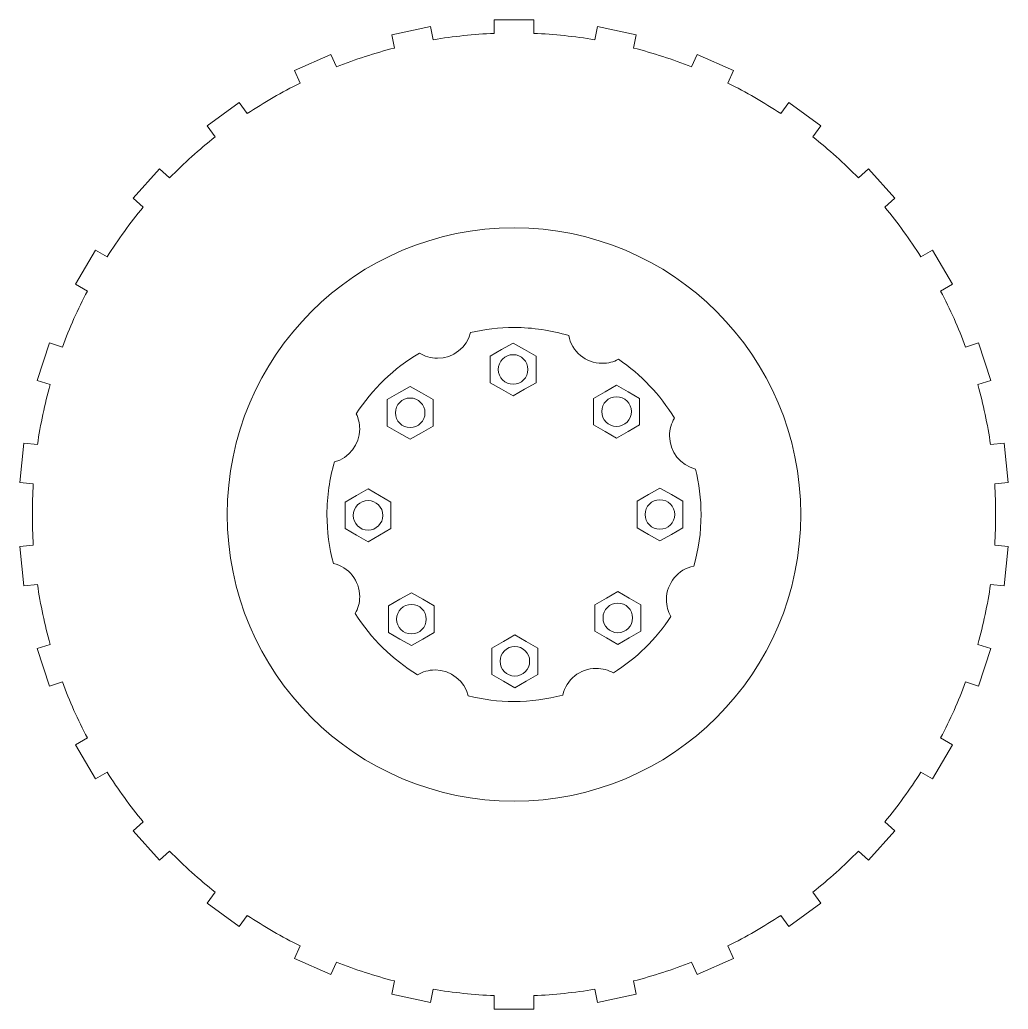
# Model space of a CAD drawing. Header units: centimetres. Extents: x -259 to 261, y 17 to 228.
# Drawn here: x -157.55 to -148.79, y 75.91 to 84.68 of the extents above; entities that cross this region are included whole.
import ezdxf

# ---------------------------------------------------------------- set-up
doc = ezdxf.new("R2010")
doc.units = ezdxf.units.CM
doc.header["$MEASUREMENT"] = 0
doc.layers.add('layer 1', color=7, linetype='Continuous')

msp = doc.modelspace()

# ---------------------------------------------------------------- linework, layer by layer
at = {"layer": 'layer 1', "color": 250, "lineweight": 9}
for points, knots in [([(-150.73626, 83.94747), (-150.73626, 83.94747), (-150.45229, 83.74115), (-150.45229, 83.74115), (-150.45229, 83.74115), (-150.45229, 83.74115), (-150.52318, 83.64358), (-150.52318, 83.64358), (-150.52318, 83.64358), (-150.38111, 83.53116), (-150.24634, 83.40982), (-150.11969, 83.28027), (-150.11969, 83.28027), (-150.11969, 83.28027), (-150.03007, 83.36098), (-150.03007, 83.36098), (-150.03007, 83.36098), (-150.03007, 83.36098), (-149.7952, 83.10013), (-149.7952, 83.10013), (-149.7952, 83.10013), (-149.7952, 83.10013), (-149.88482, 83.01943), (-149.88482, 83.01943), (-149.88482, 83.01943), (-149.76924, 82.87993), (-149.66264, 82.73322), (-149.5657, 82.58018), (-149.5657, 82.58018), (-149.5657, 82.58018), (-149.46124, 82.64048), (-149.46124, 82.64048), (-149.46124, 82.64048), (-149.46124, 82.64048), (-149.28574, 82.3365), (-149.28574, 82.3365), (-149.28574, 82.3365), (-149.28574, 82.3365), (-149.3902, 82.2762), (-149.3902, 82.2762), (-149.3902, 82.2762), (-149.30613, 82.11573), (-149.23237, 81.95005), (-149.16936, 81.78019), (-149.16936, 81.78019), (-149.16936, 81.78019), (-149.05465, 81.81747), (-149.05465, 81.81747), (-149.05465, 81.81747), (-149.05465, 81.81747), (-148.94619, 81.48365), (-148.94619, 81.48365), (-148.94619, 81.48365), (-148.94619, 81.48365), (-149.06089, 81.44638), (-149.06089, 81.44638), (-149.06089, 81.44638), (-149.01204, 81.27192), (-148.97433, 81.09454), (-148.94801, 80.91529), (-148.94801, 80.91529), (-148.94801, 80.91529), (-148.82806, 80.92791), (-148.82806, 80.92791), (-148.82806, 80.92791), (-148.82806, 80.92791), (-148.79137, 80.57883), (-148.79137, 80.57883), (-148.79137, 80.57883), (-148.79137, 80.57883), (-148.91131, 80.5662), (-148.91131, 80.5662), (-148.91131, 80.5662), (-148.8998, 80.3854), (-148.8998, 80.20406), (-148.91131, 80.02327), (-148.91131, 80.02327), (-148.91131, 80.02327), (-148.79137, 80.01066), (-148.79137, 80.01066), (-148.79137, 80.01066), (-148.79137, 80.01066), (-148.82806, 79.66159), (-148.82806, 79.66159), (-148.82806, 79.66159), (-148.82806, 79.66159), (-148.94801, 79.67419), (-148.94801, 79.67419), (-148.94801, 79.67419), (-148.97433, 79.49495), (-149.01204, 79.31757), (-149.06089, 79.14312), (-149.06089, 79.14312), (-149.06089, 79.14312), (-148.94619, 79.10584), (-148.94619, 79.10584), (-148.94619, 79.10584), (-148.94619, 79.10584), (-149.05465, 78.77202), (-149.05465, 78.77202), (-149.05465, 78.77202), (-149.05465, 78.77202), (-149.16936, 78.80929), (-149.16936, 78.80929), (-149.16936, 78.80929), (-149.23237, 78.63945), (-149.30613, 78.47377), (-149.3902, 78.31328), (-149.3902, 78.31328), (-149.3902, 78.31328), (-149.28574, 78.25298), (-149.28574, 78.25298), (-149.28574, 78.25298), (-149.28574, 78.25298), (-149.46124, 77.94901), (-149.46124, 77.94901), (-149.46124, 77.94901), (-149.46124, 77.94901), (-149.5657, 78.00931), (-149.5657, 78.00931), (-149.5657, 78.00931), (-149.66264, 77.85627), (-149.76924, 77.70956), (-149.88482, 77.57007), (-149.88482, 77.57007), (-149.88482, 77.57007), (-149.7952, 77.48936), (-149.7952, 77.48936), (-149.7952, 77.48936), (-149.7952, 77.48936), (-150.03007, 77.22852), (-150.03007, 77.22852), (-150.03007, 77.22852), (-150.03007, 77.22852), (-150.11969, 77.30921), (-150.11969, 77.30921), (-150.11969, 77.30921), (-150.24634, 77.17968), (-150.38111, 77.05833), (-150.52318, 76.94592), (-150.52318, 76.94592), (-150.52318, 76.94592), (-150.45229, 76.84834), (-150.45229, 76.84834), (-150.45229, 76.84834), (-150.45229, 76.84834), (-150.73626, 76.64203), (-150.73626, 76.64203), (-150.73626, 76.64203), (-150.73626, 76.64203), (-150.80715, 76.7396), (-150.80715, 76.7396), (-150.80715, 76.7396), (-150.95796, 76.63923), (-151.11502, 76.54855), (-151.27735, 76.46812), (-151.27735, 76.46812), (-151.27735, 76.46812), (-151.2283, 76.35795), (-151.2283, 76.35795), (-151.2283, 76.35795), (-151.2283, 76.35795), (-151.54895, 76.21518), (-151.54895, 76.21518), (-151.54895, 76.21518), (-151.54895, 76.21518), (-151.59801, 76.32536), (-151.59801, 76.32536), (-151.59801, 76.32536), (-151.76639, 76.25854), (-151.93886, 76.2025), (-152.11437, 76.15758), (-152.11437, 76.15758), (-152.11437, 76.15758), (-152.0893, 76.03961), (-152.0893, 76.03961), (-152.0893, 76.03961), (-152.0893, 76.03961), (-152.43263, 75.96664), (-152.43263, 75.96664), (-152.43263, 75.96664), (-152.43263, 75.96664), (-152.45771, 76.08461), (-152.45771, 76.08461), (-152.45771, 76.08461), (-152.63631, 76.05426), (-152.81667, 76.0353), (-152.99768, 76.02785), (-152.99768, 76.02785), (-152.99768, 76.02785), (-152.99768, 75.90725), (-152.99768, 75.90725), (-152.99768, 75.90725), (-152.99768, 75.90725), (-153.34868, 75.90725), (-153.34868, 75.90725), (-153.34868, 75.90725), (-153.34868, 75.90725), (-153.34868, 76.02785), (-153.34868, 76.02785), (-153.34868, 76.02785), (-153.52969, 76.0353), (-153.71004, 76.05426), (-153.88864, 76.08461), (-153.88864, 76.08461), (-153.88864, 76.08461), (-153.91373, 75.96664), (-153.91373, 75.96664), (-153.91373, 75.96664), (-153.91373, 75.96664), (-154.25705, 76.03961), (-154.25705, 76.03961), (-154.25705, 76.03961), (-154.25705, 76.03961), (-154.23198, 76.15758), (-154.23198, 76.15758), (-154.23198, 76.15758), (-154.40749, 76.2025), (-154.57996, 76.25854), (-154.74835, 76.32536), (-154.74835, 76.32536), (-154.74835, 76.32536), (-154.79741, 76.21518), (-154.79741, 76.21518), (-154.79741, 76.21518), (-154.79741, 76.21518), (-155.11806, 76.35795), (-155.11806, 76.35795), (-155.11806, 76.35795), (-155.11806, 76.35795), (-155.06901, 76.46812), (-155.06901, 76.46812), (-155.06901, 76.46812), (-155.23134, 76.54855), (-155.3884, 76.63923), (-155.53921, 76.7396), (-155.53921, 76.7396), (-155.53921, 76.7396), (-155.6101, 76.64203), (-155.6101, 76.64203), (-155.6101, 76.64203), (-155.6101, 76.64203), (-155.89407, 76.84834), (-155.89407, 76.84834), (-155.89407, 76.84834), (-155.89407, 76.84834), (-155.82318, 76.94592), (-155.82318, 76.94592), (-155.82318, 76.94592), (-155.96524, 77.05833), (-156.10001, 77.17968), (-156.22667, 77.30921), (-156.22667, 77.30921), (-156.22667, 77.30921), (-156.31629, 77.22852), (-156.31629, 77.22852), (-156.31629, 77.22852), (-156.31629, 77.22852), (-156.55115, 77.48936), (-156.55115, 77.48936), (-156.55115, 77.48936), (-156.55115, 77.48936), (-156.46153, 77.57007), (-156.46153, 77.57007), (-156.46153, 77.57007), (-156.57712, 77.70956), (-156.68371, 77.85627), (-156.78066, 78.00931), (-156.78066, 78.00931), (-156.78066, 78.00931), (-156.88512, 77.94901), (-156.88512, 77.94901), (-156.88512, 77.94901), (-156.88512, 77.94901), (-157.06062, 78.25298), (-157.06062, 78.25298), (-157.06062, 78.25298), (-157.06062, 78.25298), (-156.95616, 78.31328), (-156.95616, 78.31328), (-156.95616, 78.31328), (-157.04022, 78.47377), (-157.11398, 78.63945), (-157.177, 78.80929), (-157.177, 78.80929), (-157.177, 78.80929), (-157.2917, 78.77202), (-157.2917, 78.77202), (-157.2917, 78.77202), (-157.2917, 78.77202), (-157.40016, 79.10584), (-157.40016, 79.10584), (-157.40016, 79.10584), (-157.40016, 79.10584), (-157.28547, 79.14312), (-157.28547, 79.14312), (-157.28547, 79.14312), (-157.33432, 79.31757), (-157.37202, 79.49495), (-157.39835, 79.67419), (-157.39835, 79.67419), (-157.39835, 79.67419), (-157.5183, 79.66159), (-157.5183, 79.66159), (-157.5183, 79.66159), (-157.5183, 79.66159), (-157.55499, 80.01066), (-157.55499, 80.01066), (-157.55499, 80.01066), (-157.55499, 80.01066), (-157.43504, 80.02327), (-157.43504, 80.02327), (-157.43504, 80.02327), (-157.44655, 80.20407), (-157.44655, 80.38542), (-157.43504, 80.56622), (-157.43504, 80.56622), (-157.43504, 80.56622), (-157.55499, 80.57883), (-157.55499, 80.57883), (-157.55499, 80.57883), (-157.55499, 80.57883), (-157.5183, 80.92791), (-157.5183, 80.92791), (-157.5183, 80.92791), (-157.5183, 80.92791), (-157.39835, 80.91529), (-157.39835, 80.91529), (-157.39835, 80.91529), (-157.37202, 81.09454), (-157.33432, 81.27192), (-157.28547, 81.44638), (-157.28547, 81.44638), (-157.28547, 81.44638), (-157.40016, 81.48365), (-157.40016, 81.48365), (-157.40016, 81.48365), (-157.40016, 81.48365), (-157.2917, 81.81747), (-157.2917, 81.81747), (-157.2917, 81.81747), (-157.2917, 81.81747), (-157.177, 81.78019), (-157.177, 81.78019), (-157.177, 81.78019), (-157.11398, 81.95005), (-157.04022, 82.11573), (-156.95616, 82.2762), (-156.95616, 82.2762), (-156.95616, 82.2762), (-157.06062, 82.3365), (-157.06062, 82.3365), (-157.06062, 82.3365), (-157.06062, 82.3365), (-156.88512, 82.64048), (-156.88512, 82.64048), (-156.88512, 82.64048), (-156.88512, 82.64048), (-156.78066, 82.58018), (-156.78066, 82.58018), (-156.78066, 82.58018), (-156.68371, 82.73322), (-156.57712, 82.87993), (-156.46153, 83.01943), (-156.46153, 83.01943), (-156.46153, 83.01943), (-156.55115, 83.10013), (-156.55115, 83.10013), (-156.55115, 83.10013), (-156.55115, 83.10013), (-156.31629, 83.36098), (-156.31629, 83.36098), (-156.31629, 83.36098), (-156.31629, 83.36098), (-156.22667, 83.28027), (-156.22667, 83.28027), (-156.22667, 83.28027), (-156.10001, 83.40982), (-155.96524, 83.53116), (-155.82318, 83.64358), (-155.82318, 83.64358), (-155.82318, 83.64358), (-155.89407, 83.74115), (-155.89407, 83.74115), (-155.89407, 83.74115), (-155.89407, 83.74115), (-155.6101, 83.94747), (-155.6101, 83.94747), (-155.6101, 83.94747), (-155.6101, 83.94747), (-155.53921, 83.84989), (-155.53921, 83.84989), (-155.53921, 83.84989), (-155.3884, 83.95026), (-155.23134, 84.04094), (-155.06901, 84.12136), (-155.06901, 84.12136), (-155.06901, 84.12136), (-155.11806, 84.23154), (-155.11806, 84.23154), (-155.11806, 84.23154), (-155.11806, 84.23154), (-154.79741, 84.37431), (-154.79741, 84.37431), (-154.79741, 84.37431), (-154.79741, 84.37431), (-154.74835, 84.26413), (-154.74835, 84.26413), (-154.74835, 84.26413), (-154.57996, 84.33094), (-154.40749, 84.38699), (-154.23198, 84.4319), (-154.23198, 84.4319), (-154.23198, 84.4319), (-154.25705, 84.54988), (-154.25705, 84.54988), (-154.25705, 84.54988), (-154.25705, 84.54988), (-153.91373, 84.62286), (-153.91373, 84.62286), (-153.91373, 84.62286), (-153.91373, 84.62286), (-153.88864, 84.50489), (-153.88864, 84.50489), (-153.88864, 84.50489), (-153.71004, 84.53524), (-153.52969, 84.55419), (-153.34868, 84.56163), (-153.34868, 84.56163), (-153.34868, 84.56163), (-153.34868, 84.68225), (-153.34868, 84.68225), (-153.34868, 84.68225), (-153.34868, 84.68225), (-152.99768, 84.68225), (-152.99768, 84.68225), (-152.99768, 84.68225), (-152.99768, 84.68225), (-152.99768, 84.56163), (-152.99768, 84.56163), (-152.99768, 84.56163), (-152.81667, 84.55419), (-152.63631, 84.53524), (-152.45771, 84.50489), (-152.45771, 84.50489), (-152.45771, 84.50489), (-152.43263, 84.62286), (-152.43263, 84.62286), (-152.43263, 84.62286), (-152.43263, 84.62286), (-152.0893, 84.54988), (-152.0893, 84.54988), (-152.0893, 84.54988), (-152.0893, 84.54988), (-152.11437, 84.4319), (-152.11437, 84.4319), (-152.11437, 84.4319), (-151.93886, 84.38699), (-151.76639, 84.33094), (-151.59801, 84.26413), (-151.59801, 84.26413), (-151.59801, 84.26413), (-151.54895, 84.37431), (-151.54895, 84.37431), (-151.54895, 84.37431), (-151.54895, 84.37431), (-151.2283, 84.23154), (-151.2283, 84.23154), (-151.2283, 84.23154), (-151.2283, 84.23154), (-151.27735, 84.12136), (-151.27735, 84.12136), (-151.27735, 84.12136), (-151.11502, 84.04094), (-150.95796, 83.95026), (-150.80715, 83.84989), (-150.80715, 83.84989), (-150.80715, 83.84989), (-150.73626, 83.94747), (-150.73626, 83.94747)], [0, 0, 0, 0, 0.0082645, 0.0082645, 0.0082645, 0.0082645, 0.0165289, 0.0165289, 0.0165289, 0.0165289, 0.0247934, 0.0247934, 0.0247934, 0.0247934, 0.0330579, 0.0330579, 0.0330579, 0.0330579, 0.0413223, 0.0413223, 0.0413223, 0.0413223, 0.0495868, 0.0495868, 0.0495868, 0.0495868, 0.0578512, 0.0578512, 0.0578512, 0.0578512, 0.0661157, 0.0661157, 0.0661157, 0.0661157, 0.0743802, 0.0743802, 0.0743802, 0.0743802, 0.0826446, 0.0826446, 0.0826446, 0.0826446, 0.0909091, 0.0909091, 0.0909091, 0.0909091, 0.0991736, 0.0991736, 0.0991736, 0.0991736, 0.107438, 0.107438, 0.107438, 0.107438, 0.1157025, 0.1157025, 0.1157025, 0.1157025, 0.1239669, 0.1239669, 0.1239669, 0.1239669, 0.1322314, 0.1322314, 0.1322314, 0.1322314, 0.1404959, 0.1404959, 0.1404959, 0.1404959, 0.1487603, 0.1487603, 0.1487603, 0.1487603, 0.1570248, 0.1570248, 0.1570248, 0.1570248, 0.1652893, 0.1652893, 0.1652893, 0.1652893, 0.1735537, 0.1735537, 0.1735537, 0.1735537, 0.1818182, 0.1818182, 0.1818182, 0.1818182, 0.1900826, 0.1900826, 0.1900826, 0.1900826, 0.1983471, 0.1983471, 0.1983471, 0.1983471, 0.2066116, 0.2066116, 0.2066116, 0.2066116, 0.214876, 0.214876, 0.214876, 0.214876, 0.2231405, 0.2231405, 0.2231405, 0.2231405, 0.231405, 0.231405, 0.231405, 0.231405, 0.2396694, 0.2396694, 0.2396694, 0.2396694, 0.2479339, 0.2479339, 0.2479339, 0.2479339, 0.2561983, 0.2561983, 0.2561983, 0.2561983, 0.2644628, 0.2644628, 0.2644628, 0.2644628, 0.2727273, 0.2727273, 0.2727273, 0.2727273, 0.2809917, 0.2809917, 0.2809917, 0.2809917, 0.2892562, 0.2892562, 0.2892562, 0.2892562, 0.2975207, 0.2975207, 0.2975207, 0.2975207, 0.3057851, 0.3057851, 0.3057851, 0.3057851, 0.3140496, 0.3140496, 0.3140496, 0.3140496, 0.322314, 0.322314, 0.322314, 0.322314, 0.3305785, 0.3305785, 0.3305785, 0.3305785, 0.338843, 0.338843, 0.338843, 0.338843, 0.3471074, 0.3471074, 0.3471074, 0.3471074, 0.3553719, 0.3553719, 0.3553719, 0.3553719, 0.3636364, 0.3636364, 0.3636364, 0.3636364, 0.3719008, 0.3719008, 0.3719008, 0.3719008, 0.3801653, 0.3801653, 0.3801653, 0.3801653, 0.3884298, 0.3884298, 0.3884298, 0.3884298, 0.3966942, 0.3966942, 0.3966942, 0.3966942, 0.4049587, 0.4049587, 0.4049587, 0.4049587, 0.4132231, 0.4132231, 0.4132231, 0.4132231, 0.4214876, 0.4214876, 0.4214876, 0.4214876, 0.4297521, 0.4297521, 0.4297521, 0.4297521, 0.4380165, 0.4380165, 0.4380165, 0.4380165, 0.446281, 0.446281, 0.446281, 0.446281, 0.4545455, 0.4545455, 0.4545455, 0.4545455, 0.4628099, 0.4628099, 0.4628099, 0.4628099, 0.4710744, 0.4710744, 0.4710744, 0.4710744, 0.4793388, 0.4793388, 0.4793388, 0.4793388, 0.4876033, 0.4876033, 0.4876033, 0.4876033, 0.4958678, 0.4958678, 0.4958678, 0.4958678, 0.5041322, 0.5041322, 0.5041322, 0.5041322, 0.5123967, 0.5123967, 0.5123967, 0.5123967, 0.5206612, 0.5206612, 0.5206612, 0.5206612, 0.5289256, 0.5289256, 0.5289256, 0.5289256, 0.5371901, 0.5371901, 0.5371901, 0.5371901, 0.5454545, 0.5454545, 0.5454545, 0.5454545, 0.553719, 0.553719, 0.553719, 0.553719, 0.5619835, 0.5619835, 0.5619835, 0.5619835, 0.5702479, 0.5702479, 0.5702479, 0.5702479, 0.5785124, 0.5785124, 0.5785124, 0.5785124, 0.5867769, 0.5867769, 0.5867769, 0.5867769, 0.5950413, 0.5950413, 0.5950413, 0.5950413, 0.6033058, 0.6033058, 0.6033058, 0.6033058, 0.6115702, 0.6115702, 0.6115702, 0.6115702, 0.6198347, 0.6198347, 0.6198347, 0.6198347, 0.6280992, 0.6280992, 0.6280992, 0.6280992, 0.6363636, 0.6363636, 0.6363636, 0.6363636, 0.6446281, 0.6446281, 0.6446281, 0.6446281, 0.6528926, 0.6528926, 0.6528926, 0.6528926, 0.661157, 0.661157, 0.661157, 0.661157, 0.6694215, 0.6694215, 0.6694215, 0.6694215, 0.677686, 0.677686, 0.677686, 0.677686, 0.6859504, 0.6859504, 0.6859504, 0.6859504, 0.6942149, 0.6942149, 0.6942149, 0.6942149, 0.7024793, 0.7024793, 0.7024793, 0.7024793, 0.7107438, 0.7107438, 0.7107438, 0.7107438, 0.7190083, 0.7190083, 0.7190083, 0.7190083, 0.7272727, 0.7272727, 0.7272727, 0.7272727, 0.7355372, 0.7355372, 0.7355372, 0.7355372, 0.7438017, 0.7438017, 0.7438017, 0.7438017, 0.7520661, 0.7520661, 0.7520661, 0.7520661, 0.7603306, 0.7603306, 0.7603306, 0.7603306, 0.768595, 0.768595, 0.768595, 0.768595, 0.7768595, 0.7768595, 0.7768595, 0.7768595, 0.785124, 0.785124, 0.785124, 0.785124, 0.7933884, 0.7933884, 0.7933884, 0.7933884, 0.8016529, 0.8016529, 0.8016529, 0.8016529, 0.8099174, 0.8099174, 0.8099174, 0.8099174, 0.8181818, 0.8181818, 0.8181818, 0.8181818, 0.8264463, 0.8264463, 0.8264463, 0.8264463, 0.8347107, 0.8347107, 0.8347107, 0.8347107, 0.8429752, 0.8429752, 0.8429752, 0.8429752, 0.8512397, 0.8512397, 0.8512397, 0.8512397, 0.8595041, 0.8595041, 0.8595041, 0.8595041, 0.8677686, 0.8677686, 0.8677686, 0.8677686, 0.8760331, 0.8760331, 0.8760331, 0.8760331, 0.8842975, 0.8842975, 0.8842975, 0.8842975, 0.892562, 0.892562, 0.892562, 0.892562, 0.9008264, 0.9008264, 0.9008264, 0.9008264, 0.9090909, 0.9090909, 0.9090909, 0.9090909, 0.9173554, 0.9173554, 0.9173554, 0.9173554, 0.9256198, 0.9256198, 0.9256198, 0.9256198, 0.9338843, 0.9338843, 0.9338843, 0.9338843, 0.9421488, 0.9421488, 0.9421488, 0.9421488, 0.9504132, 0.9504132, 0.9504132, 0.9504132, 0.9586777, 0.9586777, 0.9586777, 0.9586777, 0.9669421, 0.9669421, 0.9669421, 0.9669421, 0.9752066, 0.9752066, 0.9752066, 0.9752066, 0.9834711, 0.9834711, 0.9834711, 0.9834711, 1, 1, 1, 1]), ([(-153.17318, 77.75204), (-154.57748, 77.75204), (-155.71589, 78.89045), (-155.71589, 80.29475), (-155.71589, 80.29475), (-155.71589, 81.69905), (-154.57748, 82.83746), (-153.17318, 82.83746), (-153.17318, 82.83746), (-151.76887, 82.83746), (-150.63046, 81.69905), (-150.63046, 80.29475), (-150.63046, 80.29475), (-150.63046, 78.89045), (-151.76887, 77.75204), (-153.17318, 77.75204)], [0, 0, 0, 0, 0.2, 0.2, 0.2, 0.2, 0.4, 0.4, 0.4, 0.4, 0.6, 0.6, 0.6, 0.6, 1, 1, 1, 1]), ([(-153.87344, 78.91597), (-153.73117, 78.91597), (-153.61173, 78.81818), (-153.57869, 78.68616), (-153.57869, 78.68616), (-153.44892, 78.65354), (-153.31306, 78.63621), (-153.17318, 78.63621), (-153.17318, 78.63621), (-153.02347, 78.63621), (-152.87839, 78.65605), (-152.74043, 78.69323), (-152.74043, 78.69323), (-152.70996, 78.82883), (-152.58882, 78.93017), (-152.444, 78.93017), (-152.444, 78.93017), (-152.38861, 78.93017), (-152.33665, 78.91532), (-152.29194, 78.88942), (-152.29194, 78.88942), (-152.08796, 79.01758), (-151.91383, 79.18894), (-151.78244, 79.39064), (-151.78244, 79.39064), (-151.80724, 79.43465), (-151.8214, 79.48548), (-151.8214, 79.53961), (-151.8214, 79.53961), (-151.8214, 79.68658), (-151.71706, 79.80918), (-151.57842, 79.83733), (-151.57842, 79.83733), (-151.53681, 79.98263), (-151.51453, 80.13608), (-151.51453, 80.29476), (-151.51453, 80.29476), (-151.51453, 80.43391), (-151.53167, 80.56908), (-151.56397, 80.69824), (-151.56397, 80.69824), (-151.69616, 80.73118), (-151.79408, 80.85071), (-151.79408, 80.99306), (-151.79408, 80.99306), (-151.79408, 81.05003), (-151.77838, 81.10333), (-151.75113, 81.14887), (-151.75113, 81.14887), (-151.87651, 81.35715), (-152.04638, 81.53567), (-152.24758, 81.6712), (-152.24758, 81.6712), (-152.29009, 81.64856), (-152.33864, 81.63571), (-152.39018, 81.63571), (-152.39018, 81.63571), (-152.53805, 81.63571), (-152.66127, 81.74136), (-152.68843, 81.88131), (-152.68843, 81.88131), (-152.84176, 81.9281), (-153.00453, 81.95328), (-153.17318, 81.95328), (-153.17318, 81.95328), (-153.30548, 81.95328), (-153.43419, 81.93776), (-153.55754, 81.90851), (-153.55754, 81.90851), (-153.59108, 81.77721), (-153.71016, 81.68013), (-153.8519, 81.68013), (-153.8519, 81.68013), (-153.91071, 81.68013), (-153.96562, 81.69684), (-154.01211, 81.72577), (-154.01211, 81.72577), (-154.23854, 81.59275), (-154.43061, 81.40757), (-154.57178, 81.18669), (-154.57178, 81.18669), (-154.55226, 81.14658), (-154.54129, 81.10153), (-154.54129, 81.05391), (-154.54129, 81.05391), (-154.54129, 80.91368), (-154.63632, 80.79561), (-154.76549, 80.76065), (-154.76549, 80.76065), (-154.80866, 80.61283), (-154.83183, 80.45648), (-154.83183, 80.29476), (-154.83183, 80.29476), (-154.83183, 80.14477), (-154.81191, 79.99939), (-154.77458, 79.86121), (-154.77458, 79.86121), (-154.6408, 79.8294), (-154.54129, 79.70915), (-154.54129, 79.56564), (-154.54129, 79.56564), (-154.54129, 79.51141), (-154.55552, 79.46049), (-154.5804, 79.41643), (-154.5804, 79.41643), (-154.44184, 79.19493), (-154.25242, 79.00849), (-154.02851, 78.87347), (-154.02851, 78.87347), (-153.98311, 78.90045), (-153.93009, 78.91597), (-153.87344, 78.91597)], [0, 0, 0, 0, 0.0344828, 0.0344828, 0.0344828, 0.0344828, 0.0689655, 0.0689655, 0.0689655, 0.0689655, 0.1034483, 0.1034483, 0.1034483, 0.1034483, 0.137931, 0.137931, 0.137931, 0.137931, 0.1724138, 0.1724138, 0.1724138, 0.1724138, 0.2068966, 0.2068966, 0.2068966, 0.2068966, 0.2413793, 0.2413793, 0.2413793, 0.2413793, 0.2758621, 0.2758621, 0.2758621, 0.2758621, 0.3103448, 0.3103448, 0.3103448, 0.3103448, 0.3448276, 0.3448276, 0.3448276, 0.3448276, 0.3793103, 0.3793103, 0.3793103, 0.3793103, 0.4137931, 0.4137931, 0.4137931, 0.4137931, 0.4482759, 0.4482759, 0.4482759, 0.4482759, 0.4827586, 0.4827586, 0.4827586, 0.4827586, 0.5172414, 0.5172414, 0.5172414, 0.5172414, 0.5517241, 0.5517241, 0.5517241, 0.5517241, 0.5862069, 0.5862069, 0.5862069, 0.5862069, 0.6206897, 0.6206897, 0.6206897, 0.6206897, 0.6551724, 0.6551724, 0.6551724, 0.6551724, 0.6896552, 0.6896552, 0.6896552, 0.6896552, 0.7241379, 0.7241379, 0.7241379, 0.7241379, 0.7586207, 0.7586207, 0.7586207, 0.7586207, 0.7931034, 0.7931034, 0.7931034, 0.7931034, 0.8275862, 0.8275862, 0.8275862, 0.8275862, 0.862069, 0.862069, 0.862069, 0.862069, 0.8965517, 0.8965517, 0.8965517, 0.8965517, 0.9310345, 0.9310345, 0.9310345, 0.9310345, 1, 1, 1, 1])]:
    msp.add_open_spline(points, degree=3, knots=knots, dxfattribs=at)
at = {"layer": 'layer 1', "color": 2, "lineweight": 9}
for points, knots in [([(-153.38442, 81.58099), (-153.38442, 81.58099), (-153.38442, 81.46366), (-153.38442, 81.46366), (-153.38442, 81.46366), (-153.38442, 81.46366), (-153.28281, 81.40499), (-153.28281, 81.40499), (-153.28281, 81.40499), (-153.28281, 81.40499), (-153.18119, 81.3463), (-153.18119, 81.3463), (-153.18119, 81.3463), (-153.18119, 81.3463), (-153.07956, 81.40499), (-153.07956, 81.40499), (-153.07956, 81.40499), (-153.07956, 81.40499), (-152.97795, 81.46366), (-152.97795, 81.46366), (-152.97795, 81.46366), (-152.97795, 81.46366), (-152.97795, 81.58099), (-152.97795, 81.58099), (-152.97795, 81.58099), (-152.97795, 81.58099), (-152.97795, 81.69832), (-152.97795, 81.69832), (-152.97795, 81.69832), (-152.97795, 81.69832), (-153.07956, 81.757), (-153.07956, 81.757), (-153.07956, 81.757), (-153.07956, 81.757), (-153.18119, 81.81567), (-153.18119, 81.81567), (-153.18119, 81.81567), (-153.18119, 81.81567), (-153.28281, 81.757), (-153.28281, 81.757), (-153.28281, 81.757), (-153.28281, 81.757), (-153.38442, 81.69832), (-153.38442, 81.69832), (-153.38442, 81.69832), (-153.38442, 81.69832), (-153.38442, 81.58099), (-153.38442, 81.58099)], [0, 0, 0, 0, 0.0769231, 0.0769231, 0.0769231, 0.0769231, 0.1538462, 0.1538462, 0.1538462, 0.1538462, 0.2307692, 0.2307692, 0.2307692, 0.2307692, 0.3076923, 0.3076923, 0.3076923, 0.3076923, 0.3846154, 0.3846154, 0.3846154, 0.3846154, 0.4615385, 0.4615385, 0.4615385, 0.4615385, 0.5384615, 0.5384615, 0.5384615, 0.5384615, 0.6153846, 0.6153846, 0.6153846, 0.6153846, 0.6923077, 0.6923077, 0.6923077, 0.6923077, 0.7692308, 0.7692308, 0.7692308, 0.7692308, 0.8461538, 0.8461538, 0.8461538, 0.8461538, 1, 1, 1, 1]), ([(-153.31248, 81.58103), (-153.31248, 81.65346), (-153.25355, 81.71222), (-153.18118, 81.71222), (-153.18118, 81.71222), (-153.1084, 81.71222), (-153.04989, 81.65346), (-153.04989, 81.58103), (-153.04989, 81.58103), (-153.04989, 81.50853), (-153.1084, 81.44976), (-153.18118, 81.44976), (-153.18118, 81.44976), (-153.25355, 81.44976), (-153.31248, 81.50853), (-153.31248, 81.58103)], [0, 0, 0, 0, 0.2, 0.2, 0.2, 0.2, 0.4, 0.4, 0.4, 0.4, 0.6, 0.6, 0.6, 0.6, 1, 1, 1, 1]), ([(-152.46713, 81.20743), (-152.46713, 81.20743), (-152.46713, 81.0901), (-152.46713, 81.0901), (-152.46713, 81.0901), (-152.46713, 81.0901), (-152.36553, 81.03143), (-152.36553, 81.03143), (-152.36553, 81.03143), (-152.36553, 81.03143), (-152.2639, 80.97277), (-152.2639, 80.97277), (-152.2639, 80.97277), (-152.2639, 80.97277), (-152.16228, 81.03143), (-152.16228, 81.03143), (-152.16228, 81.03143), (-152.16228, 81.03143), (-152.06067, 81.0901), (-152.06067, 81.0901), (-152.06067, 81.0901), (-152.06067, 81.0901), (-152.06067, 81.20743), (-152.06067, 81.20743), (-152.06067, 81.20743), (-152.06067, 81.20743), (-152.06067, 81.3248), (-152.06067, 81.3248), (-152.06067, 81.3248), (-152.06067, 81.3248), (-152.16228, 81.38347), (-152.16228, 81.38347), (-152.16228, 81.38347), (-152.16228, 81.38347), (-152.2639, 81.44214), (-152.2639, 81.44214), (-152.2639, 81.44214), (-152.2639, 81.44214), (-152.36553, 81.38347), (-152.36553, 81.38347), (-152.36553, 81.38347), (-152.36553, 81.38347), (-152.46713, 81.3248), (-152.46713, 81.3248), (-152.46713, 81.3248), (-152.46713, 81.3248), (-152.46713, 81.20743), (-152.46713, 81.20743)], [0, 0, 0, 0, 0.0769231, 0.0769231, 0.0769231, 0.0769231, 0.1538462, 0.1538462, 0.1538462, 0.1538462, 0.2307692, 0.2307692, 0.2307692, 0.2307692, 0.3076923, 0.3076923, 0.3076923, 0.3076923, 0.3846154, 0.3846154, 0.3846154, 0.3846154, 0.4615385, 0.4615385, 0.4615385, 0.4615385, 0.5384615, 0.5384615, 0.5384615, 0.5384615, 0.6153846, 0.6153846, 0.6153846, 0.6153846, 0.6923077, 0.6923077, 0.6923077, 0.6923077, 0.7692308, 0.7692308, 0.7692308, 0.7692308, 0.8461538, 0.8461538, 0.8461538, 0.8461538, 1, 1, 1, 1]), ([(-154.0937, 80.9618), (-154.0937, 80.9618), (-153.99208, 81.02047), (-153.99208, 81.02047), (-153.99208, 81.02047), (-153.99208, 81.02047), (-153.89047, 81.07914), (-153.89047, 81.07914), (-153.89047, 81.07914), (-153.89047, 81.07914), (-153.89047, 81.19646), (-153.89047, 81.19646), (-153.89047, 81.19646), (-153.89047, 81.19646), (-153.89047, 81.3138), (-153.89047, 81.3138), (-153.89047, 81.3138), (-153.89047, 81.3138), (-153.99208, 81.37251), (-153.99208, 81.37251), (-153.99208, 81.37251), (-153.99208, 81.37251), (-154.0937, 81.43113), (-154.0937, 81.43113), (-154.0937, 81.43113), (-154.0937, 81.43113), (-154.19533, 81.37251), (-154.19533, 81.37251), (-154.19533, 81.37251), (-154.19533, 81.37251), (-154.29693, 81.3138), (-154.29693, 81.3138), (-154.29693, 81.3138), (-154.29693, 81.3138), (-154.29693, 81.19646), (-154.29693, 81.19646), (-154.29693, 81.19646), (-154.29693, 81.19646), (-154.29693, 81.07914), (-154.29693, 81.07914), (-154.29693, 81.07914), (-154.29693, 81.07914), (-154.19533, 81.02047), (-154.19533, 81.02047), (-154.19533, 81.02047), (-154.19533, 81.02047), (-154.0937, 80.9618), (-154.0937, 80.9618)], [0, 0, 0, 0, 0.0769231, 0.0769231, 0.0769231, 0.0769231, 0.1538462, 0.1538462, 0.1538462, 0.1538462, 0.2307692, 0.2307692, 0.2307692, 0.2307692, 0.3076923, 0.3076923, 0.3076923, 0.3076923, 0.3846154, 0.3846154, 0.3846154, 0.3846154, 0.4615385, 0.4615385, 0.4615385, 0.4615385, 0.5384615, 0.5384615, 0.5384615, 0.5384615, 0.6153846, 0.6153846, 0.6153846, 0.6153846, 0.6923077, 0.6923077, 0.6923077, 0.6923077, 0.7692308, 0.7692308, 0.7692308, 0.7692308, 0.8461538, 0.8461538, 0.8461538, 0.8461538, 1, 1, 1, 1]), ([(-154.0937, 81.06527), (-154.1665, 81.06527), (-154.22499, 81.12405), (-154.22499, 81.19651), (-154.22499, 81.19651), (-154.22499, 81.26897), (-154.1665, 81.3277), (-154.0937, 81.3277), (-154.0937, 81.3277), (-154.02134, 81.3277), (-153.96241, 81.26897), (-153.96241, 81.19651), (-153.96241, 81.19651), (-153.96241, 81.12405), (-154.02134, 81.06527), (-154.0937, 81.06527)], [0, 0, 0, 0, 0.2, 0.2, 0.2, 0.2, 0.4, 0.4, 0.4, 0.4, 0.6, 0.6, 0.6, 0.6, 1, 1, 1, 1]), ([(-152.39517, 81.20747), (-152.39517, 81.27997), (-152.33626, 81.33868), (-152.26389, 81.33868), (-152.26389, 81.33868), (-152.1911, 81.33868), (-152.13262, 81.27997), (-152.13262, 81.20747), (-152.13262, 81.20747), (-152.13262, 81.13502), (-152.1911, 81.07628), (-152.26389, 81.07628), (-152.26389, 81.07628), (-152.33626, 81.07628), (-152.39517, 81.13502), (-152.39517, 81.20747)], [0, 0, 0, 0, 0.2, 0.2, 0.2, 0.2, 0.4, 0.4, 0.4, 0.4, 0.6, 0.6, 0.6, 0.6, 1, 1, 1, 1]), ([(-154.67044, 80.28694), (-154.67044, 80.28694), (-154.67044, 80.1696), (-154.67044, 80.1696), (-154.67044, 80.1696), (-154.67044, 80.1696), (-154.56883, 80.11093), (-154.56883, 80.11093), (-154.56883, 80.11093), (-154.56883, 80.11093), (-154.4672, 80.05226), (-154.4672, 80.05226), (-154.4672, 80.05226), (-154.4672, 80.05226), (-154.36557, 80.11093), (-154.36557, 80.11093), (-154.36557, 80.11093), (-154.36557, 80.11093), (-154.26397, 80.1696), (-154.26397, 80.1696), (-154.26397, 80.1696), (-154.26397, 80.1696), (-154.26397, 80.28694), (-154.26397, 80.28694), (-154.26397, 80.28694), (-154.26397, 80.28694), (-154.26397, 80.4043), (-154.26397, 80.4043), (-154.26397, 80.4043), (-154.26397, 80.4043), (-154.36557, 80.46297), (-154.36557, 80.46297), (-154.36557, 80.46297), (-154.36557, 80.46297), (-154.4672, 80.52163), (-154.4672, 80.52163), (-154.4672, 80.52163), (-154.4672, 80.52163), (-154.56883, 80.46297), (-154.56883, 80.46297), (-154.56883, 80.46297), (-154.56883, 80.46297), (-154.67044, 80.4043), (-154.67044, 80.4043), (-154.67044, 80.4043), (-154.67044, 80.4043), (-154.67044, 80.28694), (-154.67044, 80.28694)], [0, 0, 0, 0, 0.0769231, 0.0769231, 0.0769231, 0.0769231, 0.1538462, 0.1538462, 0.1538462, 0.1538462, 0.2307692, 0.2307692, 0.2307692, 0.2307692, 0.3076923, 0.3076923, 0.3076923, 0.3076923, 0.3846154, 0.3846154, 0.3846154, 0.3846154, 0.4615385, 0.4615385, 0.4615385, 0.4615385, 0.5384615, 0.5384615, 0.5384615, 0.5384615, 0.6153846, 0.6153846, 0.6153846, 0.6153846, 0.6923077, 0.6923077, 0.6923077, 0.6923077, 0.7692308, 0.7692308, 0.7692308, 0.7692308, 0.8461538, 0.8461538, 0.8461538, 0.8461538, 1, 1, 1, 1]), ([(-151.87914, 80.52943), (-151.87914, 80.52943), (-151.98076, 80.47076), (-151.98076, 80.47076), (-151.98076, 80.47076), (-151.98076, 80.47076), (-152.08237, 80.41207), (-152.08237, 80.41207), (-152.08237, 80.41207), (-152.08237, 80.41207), (-152.08237, 80.29474), (-152.08237, 80.29474), (-152.08237, 80.29474), (-152.08237, 80.29474), (-152.08237, 80.17739), (-152.08237, 80.17739), (-152.08237, 80.17739), (-152.08237, 80.17739), (-151.98076, 80.11873), (-151.98076, 80.11873), (-151.98076, 80.11873), (-151.98076, 80.11873), (-151.87914, 80.06006), (-151.87914, 80.06006), (-151.87914, 80.06006), (-151.87914, 80.06006), (-151.77752, 80.11873), (-151.77752, 80.11873), (-151.77752, 80.11873), (-151.77752, 80.11873), (-151.67591, 80.17739), (-151.67591, 80.17739), (-151.67591, 80.17739), (-151.67591, 80.17739), (-151.67591, 80.29474), (-151.67591, 80.29474), (-151.67591, 80.29474), (-151.67591, 80.29474), (-151.67591, 80.41207), (-151.67591, 80.41207), (-151.67591, 80.41207), (-151.67591, 80.41207), (-151.77752, 80.47076), (-151.77752, 80.47076), (-151.77752, 80.47076), (-151.77752, 80.47076), (-151.87914, 80.52943), (-151.87914, 80.52943)], [0, 0, 0, 0, 0.0769231, 0.0769231, 0.0769231, 0.0769231, 0.1538462, 0.1538462, 0.1538462, 0.1538462, 0.2307692, 0.2307692, 0.2307692, 0.2307692, 0.3076923, 0.3076923, 0.3076923, 0.3076923, 0.3846154, 0.3846154, 0.3846154, 0.3846154, 0.4615385, 0.4615385, 0.4615385, 0.4615385, 0.5384615, 0.5384615, 0.5384615, 0.5384615, 0.6153846, 0.6153846, 0.6153846, 0.6153846, 0.6923077, 0.6923077, 0.6923077, 0.6923077, 0.7692308, 0.7692308, 0.7692308, 0.7692308, 0.8461538, 0.8461538, 0.8461538, 0.8461538, 1, 1, 1, 1]), ([(-154.59849, 80.28697), (-154.59849, 80.35943), (-154.53999, 80.41816), (-154.4672, 80.41816), (-154.4672, 80.41816), (-154.39484, 80.41816), (-154.33592, 80.35943), (-154.33592, 80.28697), (-154.33592, 80.28697), (-154.33592, 80.21451), (-154.39484, 80.15573), (-154.4672, 80.15573), (-154.4672, 80.15573), (-154.53999, 80.15573), (-154.59849, 80.21451), (-154.59849, 80.28697)], [0, 0, 0, 0, 0.2, 0.2, 0.2, 0.2, 0.4, 0.4, 0.4, 0.4, 0.6, 0.6, 0.6, 0.6, 1, 1, 1, 1]), ([(-151.87912, 80.42596), (-151.80678, 80.42596), (-151.74784, 80.3672), (-151.74784, 80.29476), (-151.74784, 80.29476), (-151.74784, 80.22224), (-151.80678, 80.16353), (-151.87912, 80.16353), (-151.87912, 80.16353), (-151.95191, 80.16353), (-152.01042, 80.22224), (-152.01042, 80.29476), (-152.01042, 80.29476), (-152.01042, 80.3672), (-151.95191, 80.42596), (-151.87912, 80.42596)], [0, 0, 0, 0, 0.2, 0.2, 0.2, 0.2, 0.4, 0.4, 0.4, 0.4, 0.6, 0.6, 0.6, 0.6, 1, 1, 1, 1]), ([(-153.87964, 79.36645), (-153.87964, 79.36645), (-153.87964, 79.48379), (-153.87964, 79.48379), (-153.87964, 79.48379), (-153.87964, 79.48379), (-153.98125, 79.54245), (-153.98125, 79.54245), (-153.98125, 79.54245), (-153.98125, 79.54245), (-154.08288, 79.60112), (-154.08288, 79.60112), (-154.08288, 79.60112), (-154.08288, 79.60112), (-154.1845, 79.54245), (-154.1845, 79.54245), (-154.1845, 79.54245), (-154.1845, 79.54245), (-154.2861, 79.48379), (-154.2861, 79.48379), (-154.2861, 79.48379), (-154.2861, 79.48379), (-154.2861, 79.36645), (-154.2861, 79.36645), (-154.2861, 79.36645), (-154.2861, 79.36645), (-154.2861, 79.24911), (-154.2861, 79.24911), (-154.2861, 79.24911), (-154.2861, 79.24911), (-154.1845, 79.19043), (-154.1845, 79.19043), (-154.1845, 79.19043), (-154.1845, 79.19043), (-154.08288, 79.13177), (-154.08288, 79.13177), (-154.08288, 79.13177), (-154.08288, 79.13177), (-153.98125, 79.19043), (-153.98125, 79.19043), (-153.98125, 79.19043), (-153.98125, 79.19043), (-153.87964, 79.24911), (-153.87964, 79.24911), (-153.87964, 79.24911), (-153.87964, 79.24911), (-153.87964, 79.36645), (-153.87964, 79.36645)], [0, 0, 0, 0, 0.0769231, 0.0769231, 0.0769231, 0.0769231, 0.1538462, 0.1538462, 0.1538462, 0.1538462, 0.2307692, 0.2307692, 0.2307692, 0.2307692, 0.3076923, 0.3076923, 0.3076923, 0.3076923, 0.3846154, 0.3846154, 0.3846154, 0.3846154, 0.4615385, 0.4615385, 0.4615385, 0.4615385, 0.5384615, 0.5384615, 0.5384615, 0.5384615, 0.6153846, 0.6153846, 0.6153846, 0.6153846, 0.6923077, 0.6923077, 0.6923077, 0.6923077, 0.7692308, 0.7692308, 0.7692308, 0.7692308, 0.8461538, 0.8461538, 0.8461538, 0.8461538, 1, 1, 1, 1]), ([(-152.25264, 79.61211), (-152.25264, 79.61211), (-152.35426, 79.55344), (-152.35426, 79.55344), (-152.35426, 79.55344), (-152.35426, 79.55344), (-152.45586, 79.49478), (-152.45586, 79.49478), (-152.45586, 79.49478), (-152.45586, 79.49478), (-152.45586, 79.37744), (-152.45586, 79.37744), (-152.45586, 79.37744), (-152.45586, 79.37744), (-152.45586, 79.26009), (-152.45586, 79.26009), (-152.45586, 79.26009), (-152.45586, 79.26009), (-152.35426, 79.20141), (-152.35426, 79.20141), (-152.35426, 79.20141), (-152.35426, 79.20141), (-152.25264, 79.14275), (-152.25264, 79.14275), (-152.25264, 79.14275), (-152.25264, 79.14275), (-152.15101, 79.20141), (-152.15101, 79.20141), (-152.15101, 79.20141), (-152.15101, 79.20141), (-152.0494, 79.26009), (-152.0494, 79.26009), (-152.0494, 79.26009), (-152.0494, 79.26009), (-152.0494, 79.37744), (-152.0494, 79.37744), (-152.0494, 79.37744), (-152.0494, 79.37744), (-152.0494, 79.49478), (-152.0494, 79.49478), (-152.0494, 79.49478), (-152.0494, 79.49478), (-152.15101, 79.55344), (-152.15101, 79.55344), (-152.15101, 79.55344), (-152.15101, 79.55344), (-152.25264, 79.61211), (-152.25264, 79.61211)], [0, 0, 0, 0, 0.0769231, 0.0769231, 0.0769231, 0.0769231, 0.1538462, 0.1538462, 0.1538462, 0.1538462, 0.2307692, 0.2307692, 0.2307692, 0.2307692, 0.3076923, 0.3076923, 0.3076923, 0.3076923, 0.3846154, 0.3846154, 0.3846154, 0.3846154, 0.4615385, 0.4615385, 0.4615385, 0.4615385, 0.5384615, 0.5384615, 0.5384615, 0.5384615, 0.6153846, 0.6153846, 0.6153846, 0.6153846, 0.6923077, 0.6923077, 0.6923077, 0.6923077, 0.7692308, 0.7692308, 0.7692308, 0.7692308, 0.8461538, 0.8461538, 0.8461538, 0.8461538, 1, 1, 1, 1]), ([(-152.25264, 79.50867), (-152.18027, 79.50867), (-152.12134, 79.44991), (-152.12134, 79.37745), (-152.12134, 79.37745), (-152.12134, 79.30497), (-152.18027, 79.24622), (-152.25264, 79.24622), (-152.25264, 79.24622), (-152.32543, 79.24622), (-152.38391, 79.30497), (-152.38391, 79.37745), (-152.38391, 79.37745), (-152.38391, 79.44991), (-152.32543, 79.50867), (-152.25264, 79.50867)], [0, 0, 0, 0, 0.2, 0.2, 0.2, 0.2, 0.4, 0.4, 0.4, 0.4, 0.6, 0.6, 0.6, 0.6, 1, 1, 1, 1]), ([(-153.95158, 79.36645), (-153.95158, 79.294), (-154.01051, 79.23524), (-154.08287, 79.23524), (-154.08287, 79.23524), (-154.15523, 79.23524), (-154.21414, 79.294), (-154.21414, 79.36645), (-154.21414, 79.36645), (-154.21414, 79.43893), (-154.15523, 79.49765), (-154.08287, 79.49765), (-154.08287, 79.49765), (-154.01051, 79.49765), (-153.95158, 79.43893), (-153.95158, 79.36645)], [0, 0, 0, 0, 0.2, 0.2, 0.2, 0.2, 0.4, 0.4, 0.4, 0.4, 0.6, 0.6, 0.6, 0.6, 1, 1, 1, 1]), ([(-152.96235, 78.99294), (-152.96235, 78.99294), (-152.96235, 79.11028), (-152.96235, 79.11028), (-152.96235, 79.11028), (-152.96235, 79.11028), (-153.06396, 79.16894), (-153.06396, 79.16894), (-153.06396, 79.16894), (-153.06396, 79.16894), (-153.16559, 79.22761), (-153.16559, 79.22761), (-153.16559, 79.22761), (-153.16559, 79.22761), (-153.26721, 79.16894), (-153.26721, 79.16894), (-153.26721, 79.16894), (-153.26721, 79.16894), (-153.36882, 79.11028), (-153.36882, 79.11028), (-153.36882, 79.11028), (-153.36882, 79.11028), (-153.36882, 78.99294), (-153.36882, 78.99294), (-153.36882, 78.99294), (-153.36882, 78.99294), (-153.36882, 78.87559), (-153.36882, 78.87559), (-153.36882, 78.87559), (-153.36882, 78.87559), (-153.26721, 78.81691), (-153.26721, 78.81691), (-153.26721, 78.81691), (-153.26721, 78.81691), (-153.16559, 78.75825), (-153.16559, 78.75825), (-153.16559, 78.75825), (-153.16559, 78.75825), (-153.06396, 78.81691), (-153.06396, 78.81691), (-153.06396, 78.81691), (-153.06396, 78.81691), (-152.96235, 78.87559), (-152.96235, 78.87559), (-152.96235, 78.87559), (-152.96235, 78.87559), (-152.96235, 78.99294), (-152.96235, 78.99294)], [0, 0, 0, 0, 0.0769231, 0.0769231, 0.0769231, 0.0769231, 0.1538462, 0.1538462, 0.1538462, 0.1538462, 0.2307692, 0.2307692, 0.2307692, 0.2307692, 0.3076923, 0.3076923, 0.3076923, 0.3076923, 0.3846154, 0.3846154, 0.3846154, 0.3846154, 0.4615385, 0.4615385, 0.4615385, 0.4615385, 0.5384615, 0.5384615, 0.5384615, 0.5384615, 0.6153846, 0.6153846, 0.6153846, 0.6153846, 0.6923077, 0.6923077, 0.6923077, 0.6923077, 0.7692308, 0.7692308, 0.7692308, 0.7692308, 0.8461538, 0.8461538, 0.8461538, 0.8461538, 1, 1, 1, 1]), ([(-153.03429, 78.99296), (-153.03429, 78.92046), (-153.09322, 78.86171), (-153.16559, 78.86171), (-153.16559, 78.86171), (-153.23795, 78.86171), (-153.29688, 78.92046), (-153.29688, 78.99296), (-153.29688, 78.99296), (-153.29688, 79.0654), (-153.23795, 79.12417), (-153.16559, 79.12417), (-153.16559, 79.12417), (-153.09322, 79.12417), (-153.03429, 79.0654), (-153.03429, 78.99296)], [0, 0, 0, 0, 0.2, 0.2, 0.2, 0.2, 0.4, 0.4, 0.4, 0.4, 0.6, 0.6, 0.6, 0.6, 1, 1, 1, 1])]:
    msp.add_open_spline(points, degree=3, knots=knots, dxfattribs=at)

doc.saveas('drawing.dxf')
